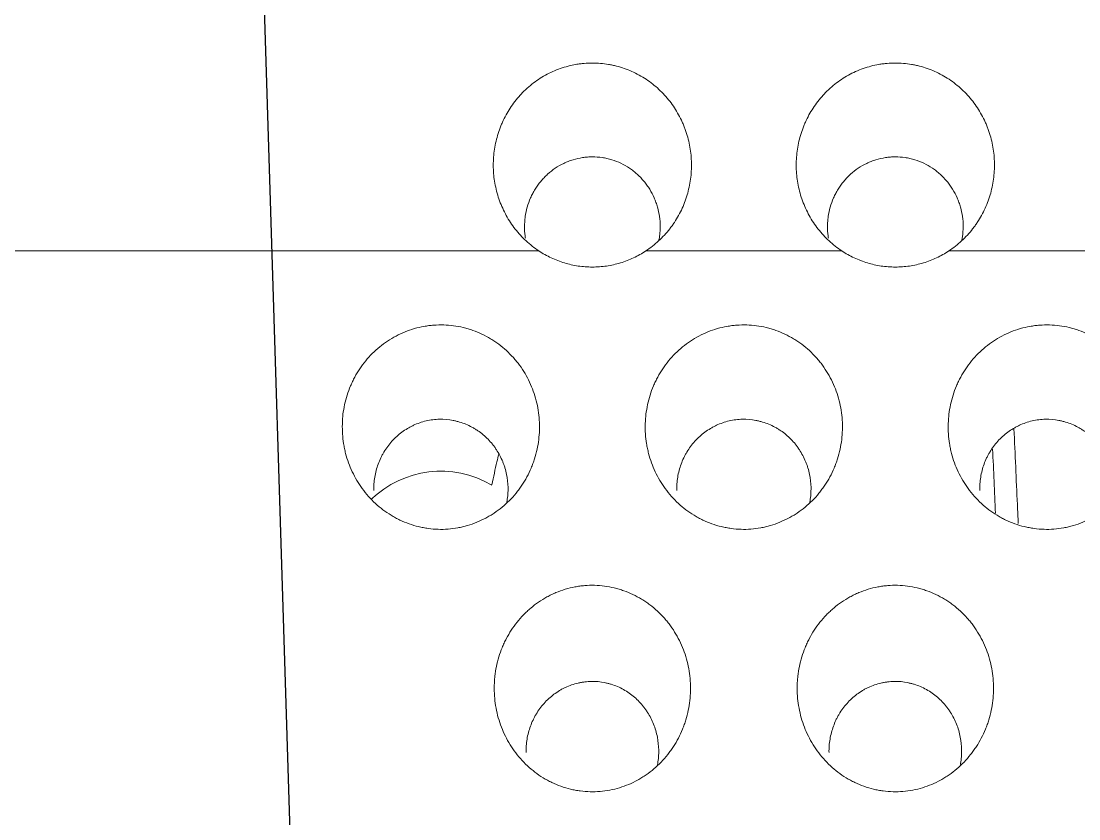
# Model space of a CAD drawing. Header units: inches. Extents: x 3778 to 56227, y -16914 to 35091.
# Drawn here: x 43029.44 to 43039.87, y -12666.7 to -12658.83 of the extents above; entities that cross this region are included whole.
import ezdxf

# ---------------------------------------------------------------- set-up
doc = ezdxf.new("R2010")
doc.units = ezdxf.units.IN
doc.header["$LTSCALE"] = 100
doc.header["$MEASUREMENT"] = 0
doc.linetypes.add('DH-HID2', pattern=[1.2, 0.8, -0.4])
doc.layers.add('2-con', color=2, linetype='Continuous')
doc.layers.add('FU-FURM', color=251, linetype='DH-HID2')
doc.layers.add('mark-B', color=2, linetype='Continuous', lineweight=20)

# ---------------------------------------------------------------- blocks, each defined once
blk = doc.blocks.new('cjscjdeh')
at = {"layer": 'FU-FURM', "color": 8}
for p, q in [((150872.728, 68252.092), (150882.67, 67931.539)), ((149349.517, 68184.885), (151549.517, 68184.885))]:
    blk.add_line(p, q, dxfattribs=at)
blk = doc.blocks.new('무풍1WAY 대형')
at = {"layer": 'mark-B'}
blk.add_ellipse((-349.531, -414.633), major_axis=(0, -1.045), ratio=0.971746, start_param=5.766922, end_param=7.033761, dxfattribs=at)
for points, knots in [([(-353.241, -412.919), (-353.203, -412.972), (-353.171, -413.028), (-353.116, -413.145), (-353.094, -413.206), (-353.07, -413.301), (-353.063, -413.333), (-353.053, -413.397), (-353.045, -413.461), (-353.043, -413.526), (-353.044, -413.574), (-353.045, -413.591), (-353.047, -413.623), (-353.049, -413.639), (-353.058, -413.72), (-353.071, -413.784), (-353.099, -413.876), (-353.11, -413.907), (-353.128, -413.952), (-353.135, -413.967), (-353.148, -413.997), (-353.156, -414.011), (-353.193, -414.083), (-353.228, -414.137), (-353.289, -414.213), (-353.31, -414.238), (-353.344, -414.273), (-353.356, -414.284), (-353.38, -414.307), (-353.392, -414.317), (-353.454, -414.37), (-353.507, -414.406), (-353.579, -414.445), (-353.593, -414.453), (-353.623, -414.467), (-353.638, -414.474), (-353.683, -414.493), (-353.744, -414.515), (-353.807, -414.53), (-353.855, -414.539), (-353.871, -414.542), (-353.904, -414.546), (-353.92, -414.548), (-354.002, -414.555), (-354.067, -414.553), (-354.164, -414.54), (-354.196, -414.534), (-354.244, -414.523), (-354.259, -414.519), (-354.291, -414.509), (-354.306, -414.504), (-354.383, -414.477), (-354.442, -414.45), (-354.512, -414.407), (-354.525, -414.398), (-354.552, -414.38), (-354.592, -414.351), (-354.654, -414.299), (-354.7, -414.253), (-354.732, -414.216), (-354.743, -414.204), (-354.763, -414.178), (-354.773, -414.165), (-354.821, -414.099), (-354.854, -414.043), (-354.895, -413.955), (-354.907, -413.925), (-354.929, -413.864), (-354.939, -413.833), (-354.963, -413.738), (-354.973, -413.675), (-354.98, -413.577), (-354.981, -413.544), (-354.979, -413.479), (-354.977, -413.447), (-354.966, -413.351), (-354.953, -413.288), (-354.929, -413.209), (-354.924, -413.194), (-354.913, -413.163), (-354.895, -413.118), (-354.861, -413.044), (-354.829, -412.988), (-354.802, -412.948), (-354.793, -412.934), (-354.774, -412.908), (-354.764, -412.895), (-354.713, -412.83), (-354.668, -412.784), (-354.594, -412.721), (-354.569, -412.701), (-354.529, -412.673), (-354.515, -412.664), (-354.487, -412.647), (-354.473, -412.639), (-354.401, -412.599), (-354.342, -412.574), (-354.248, -412.546), (-354.217, -412.538), (-354.152, -412.526), (-354.12, -412.521), (-354.022, -412.513), (-353.957, -412.515), (-353.876, -412.526), (-353.86, -412.528), (-353.828, -412.534), (-353.78, -412.544), (-353.702, -412.568), (-353.642, -412.593), (-353.598, -412.614), (-353.583, -412.621), (-353.554, -412.637), (-353.54, -412.645), (-353.47, -412.688), (-353.419, -412.727), (-353.347, -412.794), (-353.324, -412.818), (-353.281, -412.867), (-353.261, -412.893), (-353.241, -412.919)], [0, 0, 0, 0, 0.03125, 0.03125, 0.0625, 0.0625, 0.078125, 0.078125, 0.09375, 0.109375, 0.109375, 0.117188, 0.117188, 0.125, 0.125, 0.15625, 0.15625, 0.171875, 0.171875, 0.179688, 0.179688, 0.1875, 0.1875, 0.21875, 0.21875, 0.234375, 0.234375, 0.242188, 0.242188, 0.25, 0.25, 0.28125, 0.28125, 0.289063, 0.289063, 0.296875, 0.296875, 0.3125, 0.328125, 0.328125, 0.335938, 0.335938, 0.34375, 0.34375, 0.375, 0.375, 0.390625, 0.390625, 0.398438, 0.398438, 0.40625, 0.40625, 0.4375, 0.4375, 0.445313, 0.445313, 0.453125, 0.46875, 0.484375, 0.484375, 0.492188, 0.492188, 0.5, 0.5, 0.53125, 0.53125, 0.546875, 0.546875, 0.5625, 0.5625, 0.59375, 0.59375, 0.609375, 0.609375, 0.625, 0.625, 0.65625, 0.65625, 0.664063, 0.664063, 0.671875, 0.6875, 0.703125, 0.703125, 0.710938, 0.710938, 0.71875, 0.71875, 0.75, 0.75, 0.765625, 0.765625, 0.773438, 0.773438, 0.78125, 0.78125, 0.8125, 0.8125, 0.828125, 0.828125, 0.84375, 0.84375, 0.875, 0.875, 0.882813, 0.882813, 0.890625, 0.90625, 0.921875, 0.921875, 0.929688, 0.929688, 0.9375, 0.9375, 0.96875, 0.96875, 0.984375, 0.984375, 1, 1, 1, 1]), ([(-350.254, -412.919), (-350.216, -412.972), (-350.183, -413.028), (-350.129, -413.145), (-350.107, -413.206), (-350.082, -413.301), (-350.075, -413.333), (-350.065, -413.397), (-350.058, -413.461), (-350.056, -413.526), (-350.057, -413.574), (-350.058, -413.591), (-350.06, -413.623), (-350.061, -413.639), (-350.07, -413.72), (-350.083, -413.784), (-350.111, -413.876), (-350.122, -413.907), (-350.14, -413.952), (-350.147, -413.967), (-350.161, -413.997), (-350.168, -414.011), (-350.206, -414.083), (-350.241, -414.137), (-350.301, -414.213), (-350.323, -414.238), (-350.357, -414.273), (-350.369, -414.284), (-350.392, -414.307), (-350.405, -414.317), (-350.466, -414.37), (-350.52, -414.406), (-350.591, -414.445), (-350.606, -414.453), (-350.635, -414.467), (-350.65, -414.474), (-350.696, -414.493), (-350.757, -414.515), (-350.82, -414.53), (-350.868, -414.539), (-350.884, -414.542), (-350.916, -414.546), (-350.932, -414.548), (-351.014, -414.555), (-351.079, -414.553), (-351.176, -414.54), (-351.208, -414.534), (-351.256, -414.523), (-351.272, -414.519), (-351.303, -414.509), (-351.319, -414.504), (-351.395, -414.477), (-351.454, -414.45), (-351.524, -414.407), (-351.538, -414.398), (-351.565, -414.38), (-351.605, -414.351), (-351.667, -414.299), (-351.712, -414.253), (-351.745, -414.216), (-351.755, -414.204), (-351.776, -414.178), (-351.786, -414.165), (-351.833, -414.099), (-351.866, -414.043), (-351.907, -413.955), (-351.92, -413.925), (-351.942, -413.864), (-351.951, -413.833), (-351.975, -413.738), (-351.986, -413.675), (-351.992, -413.577), (-351.993, -413.544), (-351.991, -413.479), (-351.989, -413.447), (-351.978, -413.351), (-351.965, -413.288), (-351.941, -413.209), (-351.936, -413.194), (-351.925, -413.163), (-351.908, -413.118), (-351.874, -413.044), (-351.841, -412.988), (-351.815, -412.948), (-351.806, -412.934), (-351.787, -412.908), (-351.777, -412.895), (-351.726, -412.83), (-351.681, -412.784), (-351.607, -412.721), (-351.581, -412.701), (-351.541, -412.673), (-351.527, -412.664), (-351.499, -412.647), (-351.485, -412.639), (-351.414, -412.599), (-351.354, -412.574), (-351.261, -412.546), (-351.229, -412.538), (-351.164, -412.526), (-351.132, -412.521), (-351.035, -412.513), (-350.97, -412.515), (-350.889, -412.526), (-350.872, -412.528), (-350.84, -412.534), (-350.792, -412.544), (-350.714, -412.568), (-350.654, -412.593), (-350.61, -412.614), (-350.595, -412.621), (-350.566, -412.637), (-350.552, -412.645), (-350.483, -412.688), (-350.431, -412.727), (-350.36, -412.794), (-350.337, -412.818), (-350.293, -412.867), (-350.273, -412.893), (-350.254, -412.919)], [0, 0, 0, 0, 0.03125, 0.03125, 0.0625, 0.0625, 0.078125, 0.078125, 0.09375, 0.109375, 0.109375, 0.117188, 0.117188, 0.125, 0.125, 0.15625, 0.15625, 0.171875, 0.171875, 0.179688, 0.179688, 0.1875, 0.1875, 0.21875, 0.21875, 0.234375, 0.234375, 0.242188, 0.242188, 0.25, 0.25, 0.28125, 0.28125, 0.289063, 0.289063, 0.296875, 0.296875, 0.3125, 0.328125, 0.328125, 0.335938, 0.335938, 0.34375, 0.34375, 0.375, 0.375, 0.390625, 0.390625, 0.398438, 0.398438, 0.40625, 0.40625, 0.4375, 0.4375, 0.445313, 0.445313, 0.453125, 0.46875, 0.484375, 0.484375, 0.492188, 0.492188, 0.5, 0.5, 0.53125, 0.53125, 0.546875, 0.546875, 0.5625, 0.5625, 0.59375, 0.59375, 0.609375, 0.609375, 0.625, 0.625, 0.65625, 0.65625, 0.664063, 0.664063, 0.671875, 0.6875, 0.703125, 0.703125, 0.710938, 0.710938, 0.71875, 0.71875, 0.75, 0.75, 0.765625, 0.765625, 0.773438, 0.773438, 0.78125, 0.78125, 0.8125, 0.8125, 0.828125, 0.828125, 0.84375, 0.84375, 0.875, 0.875, 0.882813, 0.882813, 0.890625, 0.90625, 0.921875, 0.921875, 0.929688, 0.929688, 0.9375, 0.9375, 0.96875, 0.96875, 0.984375, 0.984375, 1, 1, 1, 1]), ([(-353.358, -412.903), (-353.357, -412.925), (-353.358, -412.947), (-353.361, -412.991), (-353.364, -413.013), (-353.375, -413.078), (-353.386, -413.121), (-353.409, -413.182), (-353.417, -413.203), (-353.431, -413.233), (-353.436, -413.243), (-353.447, -413.262), (-353.452, -413.272), (-353.48, -413.319), (-353.506, -413.354), (-353.55, -413.404), (-353.566, -413.42), (-353.598, -413.449), (-353.632, -413.478), (-353.678, -413.508), (-353.706, -413.525), (-353.726, -413.535), (-353.736, -413.54), (-353.786, -413.563), (-353.828, -413.578), (-353.881, -413.59), (-353.892, -413.592), (-353.914, -413.596), (-353.925, -413.598), (-353.958, -413.602), (-353.98, -413.604), (-354.046, -413.605), (-354.09, -413.601), (-354.144, -413.59), (-354.155, -413.587), (-354.177, -413.582), (-354.187, -413.579), (-354.219, -413.569), (-354.26, -413.554), (-354.299, -413.535), (-354.338, -413.513), (-354.357, -413.501), (-354.411, -413.463), (-354.444, -413.435), (-354.489, -413.387), (-354.504, -413.37), (-354.524, -413.344), (-354.531, -413.335), (-354.544, -413.317), (-354.55, -413.308), (-354.579, -413.262), (-354.599, -413.223), (-354.623, -413.162), (-354.631, -413.141), (-354.643, -413.098), (-354.648, -413.077), (-354.661, -413.012), (-354.665, -412.969), (-354.666, -412.903), (-354.666, -412.881), (-354.662, -412.837), (-354.66, -412.815), (-354.655, -412.79), (-354.655, -412.787), (-354.654, -412.784)], [0, 0, 0, 0, 0.029285, 0.029285, 0.05857, 0.05857, 0.117141, 0.117141, 0.146426, 0.146426, 0.161068, 0.161068, 0.175711, 0.175711, 0.234281, 0.234281, 0.263566, 0.263566, 0.292852, 0.322137, 0.336779, 0.336779, 0.351422, 0.351422, 0.409992, 0.409992, 0.424635, 0.424635, 0.439277, 0.439277, 0.468562, 0.468562, 0.527133, 0.527133, 0.541775, 0.541775, 0.556418, 0.556418, 0.585703, 0.614988, 0.614988, 0.644273, 0.644273, 0.702844, 0.702844, 0.732129, 0.732129, 0.746771, 0.746771, 0.761414, 0.761414, 0.819984, 0.819984, 0.84927, 0.84927, 0.878555, 0.878555, 0.937125, 0.937125, 0.96641, 0.96641, 0.995695, 0.995695, 1, 1, 1, 1]), ([(-350.37, -412.903), (-350.37, -412.925), (-350.371, -412.947), (-350.374, -412.991), (-350.376, -413.013), (-350.387, -413.078), (-350.399, -413.121), (-350.421, -413.182), (-350.429, -413.203), (-350.444, -413.233), (-350.449, -413.243), (-350.459, -413.262), (-350.464, -413.272), (-350.493, -413.319), (-350.518, -413.354), (-350.562, -413.404), (-350.578, -413.42), (-350.611, -413.449), (-350.645, -413.478), (-350.69, -413.508), (-350.719, -413.525), (-350.738, -413.535), (-350.748, -413.54), (-350.799, -413.563), (-350.84, -413.578), (-350.894, -413.59), (-350.905, -413.592), (-350.926, -413.596), (-350.937, -413.598), (-350.971, -413.602), (-350.993, -413.604), (-351.059, -413.605), (-351.102, -413.601), (-351.157, -413.59), (-351.168, -413.587), (-351.189, -413.582), (-351.2, -413.579), (-351.231, -413.569), (-351.272, -413.554), (-351.312, -413.535), (-351.35, -413.513), (-351.369, -413.501), (-351.423, -413.463), (-351.457, -413.435), (-351.502, -413.387), (-351.516, -413.37), (-351.537, -413.344), (-351.543, -413.335), (-351.556, -413.317), (-351.562, -413.308), (-351.592, -413.262), (-351.611, -413.223), (-351.636, -413.162), (-351.643, -413.141), (-351.655, -413.098), (-351.661, -413.077), (-351.673, -413.012), (-351.678, -412.969), (-351.679, -412.903), (-351.678, -412.881), (-351.675, -412.837), (-351.672, -412.815), (-351.668, -412.79), (-351.667, -412.787), (-351.667, -412.784)], [0, 0, 0, 0, 0.029285, 0.029285, 0.05857, 0.05857, 0.117141, 0.117141, 0.146426, 0.146426, 0.161068, 0.161068, 0.175711, 0.175711, 0.234281, 0.234281, 0.263566, 0.263566, 0.292852, 0.322137, 0.336779, 0.336779, 0.351422, 0.351422, 0.409992, 0.409992, 0.424635, 0.424635, 0.439277, 0.439277, 0.468563, 0.468563, 0.527133, 0.527133, 0.541775, 0.541775, 0.556418, 0.556418, 0.585703, 0.614988, 0.614988, 0.644273, 0.644273, 0.702844, 0.702844, 0.732129, 0.732129, 0.746771, 0.746771, 0.761414, 0.761414, 0.819984, 0.819984, 0.84927, 0.84927, 0.878555, 0.878555, 0.937125, 0.937125, 0.96641, 0.96641, 0.995695, 0.995695, 1, 1, 1, 1]), ([(-354.73, -415.506), (-354.692, -415.559), (-354.659, -415.615), (-354.604, -415.731), (-354.583, -415.791), (-354.562, -415.87), (-354.558, -415.886), (-354.552, -415.918), (-354.543, -415.966), (-354.534, -416.045), (-354.533, -416.11), (-354.534, -416.158), (-354.535, -416.174), (-354.537, -416.207), (-354.539, -416.223), (-354.548, -416.304), (-354.562, -416.366), (-354.591, -416.458), (-354.602, -416.489), (-354.621, -416.534), (-354.627, -416.548), (-354.641, -416.578), (-354.649, -416.592), (-354.687, -416.663), (-354.723, -416.717), (-354.784, -416.792), (-354.806, -416.816), (-354.853, -416.862), (-354.877, -416.884), (-354.952, -416.945), (-355.005, -416.981), (-355.092, -417.026), (-355.122, -417.04), (-355.182, -417.065), (-355.244, -417.086), (-355.307, -417.101), (-355.355, -417.109), (-355.371, -417.112), (-355.403, -417.116), (-355.419, -417.117), (-355.501, -417.123), (-355.566, -417.122), (-355.663, -417.109), (-355.695, -417.103), (-355.742, -417.091), (-355.758, -417.087), (-355.79, -417.078), (-355.805, -417.073), (-355.882, -417.046), (-355.94, -417.018), (-356.01, -416.976), (-356.024, -416.967), (-356.051, -416.949), (-356.091, -416.921), (-356.153, -416.869), (-356.199, -416.823), (-356.231, -416.787), (-356.241, -416.774), (-356.262, -416.749), (-356.272, -416.736), (-356.32, -416.67), (-356.353, -416.615), (-356.394, -416.527), (-356.406, -416.497), (-356.428, -416.436), (-356.438, -416.405), (-356.462, -416.311), (-356.472, -416.248), (-356.478, -416.151), (-356.479, -416.118), (-356.477, -416.053), (-356.475, -416.021), (-356.463, -415.926), (-356.449, -415.863), (-356.425, -415.785), (-356.42, -415.77), (-356.408, -415.739), (-356.39, -415.694), (-356.356, -415.621), (-356.322, -415.566), (-356.295, -415.526), (-356.286, -415.513), (-356.267, -415.486), (-356.257, -415.473), (-356.205, -415.41), (-356.159, -415.364), (-356.085, -415.303), (-356.059, -415.284), (-356.018, -415.256), (-356.004, -415.248), (-355.976, -415.231), (-355.962, -415.223), (-355.89, -415.185), (-355.83, -415.16), (-355.752, -415.137), (-355.736, -415.133), (-355.705, -415.126), (-355.688, -415.122), (-355.64, -415.114), (-355.608, -415.109), (-355.511, -415.102), (-355.446, -415.104), (-355.364, -415.115), (-355.348, -415.118), (-355.316, -415.124), (-355.268, -415.134), (-355.191, -415.157), (-355.131, -415.182), (-355.086, -415.203), (-355.072, -415.211), (-355.043, -415.226), (-355.029, -415.235), (-354.959, -415.277), (-354.908, -415.316), (-354.836, -415.382), (-354.813, -415.406), (-354.77, -415.454), (-354.749, -415.48), (-354.73, -415.506)], [0, 0, 0, 0, 0.03125, 0.03125, 0.0625, 0.0625, 0.070312, 0.070312, 0.078125, 0.09375, 0.109375, 0.109375, 0.117187, 0.117187, 0.125, 0.125, 0.15625, 0.15625, 0.171875, 0.171875, 0.179687, 0.179687, 0.1875, 0.1875, 0.21875, 0.21875, 0.234375, 0.234375, 0.25, 0.25, 0.28125, 0.28125, 0.296875, 0.296875, 0.3125, 0.328125, 0.328125, 0.335938, 0.335938, 0.34375, 0.34375, 0.375, 0.375, 0.390625, 0.390625, 0.398438, 0.398438, 0.40625, 0.40625, 0.4375, 0.4375, 0.445313, 0.445313, 0.453125, 0.46875, 0.484375, 0.484375, 0.492188, 0.492188, 0.5, 0.5, 0.53125, 0.53125, 0.546875, 0.546875, 0.5625, 0.5625, 0.59375, 0.59375, 0.609375, 0.609375, 0.625, 0.625, 0.65625, 0.65625, 0.664063, 0.664063, 0.671875, 0.6875, 0.703125, 0.703125, 0.710938, 0.710938, 0.71875, 0.71875, 0.75, 0.75, 0.765625, 0.765625, 0.773438, 0.773438, 0.78125, 0.78125, 0.8125, 0.8125, 0.820313, 0.820313, 0.828125, 0.828125, 0.84375, 0.84375, 0.875, 0.875, 0.882813, 0.882813, 0.890625, 0.90625, 0.921875, 0.921875, 0.929688, 0.929688, 0.9375, 0.9375, 0.96875, 0.96875, 0.984375, 0.984375, 1, 1, 1, 1]), ([(-351.742, -415.506), (-351.704, -415.559), (-351.671, -415.615), (-351.617, -415.731), (-351.595, -415.791), (-351.575, -415.87), (-351.571, -415.886), (-351.564, -415.918), (-351.556, -415.966), (-351.546, -416.045), (-351.545, -416.11), (-351.546, -416.158), (-351.547, -416.174), (-351.549, -416.207), (-351.551, -416.223), (-351.561, -416.304), (-351.574, -416.366), (-351.603, -416.458), (-351.614, -416.489), (-351.633, -416.534), (-351.64, -416.548), (-351.654, -416.578), (-351.661, -416.592), (-351.7, -416.663), (-351.735, -416.717), (-351.797, -416.792), (-351.819, -416.816), (-351.865, -416.862), (-351.889, -416.884), (-351.964, -416.945), (-352.018, -416.981), (-352.104, -417.026), (-352.134, -417.04), (-352.195, -417.065), (-352.256, -417.086), (-352.319, -417.101), (-352.367, -417.109), (-352.383, -417.112), (-352.416, -417.116), (-352.432, -417.117), (-352.514, -417.123), (-352.579, -417.122), (-352.675, -417.109), (-352.707, -417.103), (-352.755, -417.091), (-352.771, -417.087), (-352.802, -417.078), (-352.818, -417.073), (-352.894, -417.046), (-352.953, -417.018), (-353.023, -416.976), (-353.036, -416.967), (-353.064, -416.949), (-353.103, -416.921), (-353.166, -416.869), (-353.211, -416.823), (-353.243, -416.787), (-353.254, -416.774), (-353.274, -416.749), (-353.284, -416.736), (-353.332, -416.67), (-353.365, -416.615), (-353.406, -416.527), (-353.419, -416.497), (-353.441, -416.436), (-353.45, -416.405), (-353.474, -416.311), (-353.484, -416.248), (-353.491, -416.151), (-353.491, -416.118), (-353.489, -416.053), (-353.487, -416.021), (-353.475, -415.926), (-353.462, -415.863), (-353.437, -415.785), (-353.432, -415.77), (-353.421, -415.739), (-353.403, -415.694), (-353.368, -415.621), (-353.335, -415.566), (-353.308, -415.526), (-353.298, -415.513), (-353.279, -415.486), (-353.269, -415.473), (-353.217, -415.41), (-353.172, -415.364), (-353.097, -415.303), (-353.071, -415.284), (-353.03, -415.256), (-353.017, -415.248), (-352.989, -415.231), (-352.974, -415.223), (-352.902, -415.185), (-352.843, -415.16), (-352.765, -415.137), (-352.749, -415.133), (-352.717, -415.126), (-352.701, -415.122), (-352.652, -415.114), (-352.62, -415.109), (-352.523, -415.102), (-352.458, -415.104), (-352.377, -415.115), (-352.361, -415.118), (-352.329, -415.124), (-352.281, -415.134), (-352.203, -415.157), (-352.143, -415.182), (-352.099, -415.203), (-352.084, -415.211), (-352.055, -415.226), (-352.041, -415.235), (-351.972, -415.277), (-351.92, -415.316), (-351.849, -415.382), (-351.826, -415.406), (-351.782, -415.454), (-351.762, -415.48), (-351.742, -415.506)], [0, 0, 0, 0, 0.03125, 0.03125, 0.0625, 0.0625, 0.070312, 0.070312, 0.078125, 0.09375, 0.109375, 0.109375, 0.117187, 0.117187, 0.125, 0.125, 0.15625, 0.15625, 0.171875, 0.171875, 0.179687, 0.179687, 0.1875, 0.1875, 0.21875, 0.21875, 0.234375, 0.234375, 0.25, 0.25, 0.28125, 0.28125, 0.296875, 0.296875, 0.3125, 0.328125, 0.328125, 0.335937, 0.335937, 0.34375, 0.34375, 0.375, 0.375, 0.390625, 0.390625, 0.398437, 0.398437, 0.40625, 0.40625, 0.4375, 0.4375, 0.445312, 0.445312, 0.453125, 0.46875, 0.484375, 0.484375, 0.492187, 0.492187, 0.5, 0.5, 0.53125, 0.53125, 0.546875, 0.546875, 0.5625, 0.5625, 0.59375, 0.59375, 0.609375, 0.609375, 0.625, 0.625, 0.65625, 0.65625, 0.664062, 0.664062, 0.671875, 0.6875, 0.703125, 0.703125, 0.710937, 0.710937, 0.71875, 0.71875, 0.75, 0.75, 0.765625, 0.765625, 0.773437, 0.773437, 0.78125, 0.78125, 0.8125, 0.8125, 0.820312, 0.820312, 0.828125, 0.828125, 0.84375, 0.84375, 0.875, 0.875, 0.882812, 0.882812, 0.890625, 0.90625, 0.921875, 0.921875, 0.929687, 0.929687, 0.9375, 0.9375, 0.96875, 0.96875, 0.984375, 0.984375, 1, 1, 1, 1]), ([(-348.755, -415.506), (-348.716, -415.559), (-348.684, -415.615), (-348.629, -415.731), (-348.607, -415.791), (-348.587, -415.87), (-348.583, -415.886), (-348.577, -415.918), (-348.568, -415.966), (-348.559, -416.045), (-348.558, -416.11), (-348.559, -416.158), (-348.56, -416.174), (-348.562, -416.207), (-348.563, -416.223), (-348.573, -416.304), (-348.587, -416.366), (-348.616, -416.458), (-348.627, -416.489), (-348.646, -416.534), (-348.652, -416.548), (-348.666, -416.578), (-348.674, -416.592), (-348.712, -416.663), (-348.748, -416.717), (-348.809, -416.792), (-348.831, -416.816), (-348.877, -416.862), (-348.902, -416.884), (-348.977, -416.945), (-349.03, -416.981), (-349.117, -417.026), (-349.147, -417.04), (-349.207, -417.065), (-349.268, -417.086), (-349.331, -417.101), (-349.379, -417.109), (-349.396, -417.112), (-349.428, -417.116), (-349.444, -417.117), (-349.526, -417.123), (-349.591, -417.122), (-349.687, -417.109), (-349.72, -417.103), (-349.767, -417.091), (-349.783, -417.087), (-349.815, -417.078), (-349.83, -417.073), (-349.907, -417.046), (-349.965, -417.018), (-350.035, -416.976), (-350.049, -416.967), (-350.076, -416.949), (-350.116, -416.921), (-350.178, -416.869), (-350.223, -416.823), (-350.256, -416.787), (-350.266, -416.774), (-350.287, -416.749), (-350.297, -416.736), (-350.345, -416.67), (-350.378, -416.615), (-350.419, -416.527), (-350.431, -416.497), (-350.453, -416.436), (-350.463, -416.405), (-350.487, -416.311), (-350.497, -416.248), (-350.503, -416.151), (-350.504, -416.118), (-350.502, -416.053), (-350.499, -416.021), (-350.488, -415.926), (-350.474, -415.863), (-350.45, -415.785), (-350.444, -415.77), (-350.433, -415.739), (-350.415, -415.694), (-350.38, -415.621), (-350.347, -415.566), (-350.32, -415.526), (-350.311, -415.513), (-350.292, -415.486), (-350.282, -415.473), (-350.23, -415.41), (-350.184, -415.364), (-350.11, -415.303), (-350.084, -415.284), (-350.043, -415.256), (-350.029, -415.248), (-350.001, -415.231), (-349.987, -415.223), (-349.915, -415.185), (-349.855, -415.16), (-349.777, -415.137), (-349.761, -415.133), (-349.729, -415.126), (-349.713, -415.122), (-349.665, -415.114), (-349.633, -415.109), (-349.536, -415.102), (-349.471, -415.104), (-349.389, -415.115), (-349.373, -415.118), (-349.341, -415.124), (-349.293, -415.134), (-349.216, -415.157), (-349.156, -415.182), (-349.111, -415.203), (-349.097, -415.211), (-349.068, -415.226), (-349.054, -415.235), (-348.984, -415.277), (-348.933, -415.316), (-348.861, -415.382), (-348.838, -415.406), (-348.795, -415.454), (-348.774, -415.48), (-348.755, -415.506)], [0, 0, 0, 0, 0.03125, 0.03125, 0.0625, 0.0625, 0.070313, 0.070313, 0.078125, 0.09375, 0.109375, 0.109375, 0.117188, 0.117188, 0.125, 0.125, 0.15625, 0.15625, 0.171875, 0.171875, 0.179688, 0.179688, 0.1875, 0.1875, 0.21875, 0.21875, 0.234375, 0.234375, 0.25, 0.25, 0.28125, 0.28125, 0.296875, 0.296875, 0.3125, 0.328125, 0.328125, 0.335938, 0.335938, 0.34375, 0.34375, 0.375, 0.375, 0.390625, 0.390625, 0.398438, 0.398438, 0.40625, 0.40625, 0.4375, 0.4375, 0.445313, 0.445313, 0.453125, 0.46875, 0.484375, 0.484375, 0.492188, 0.492188, 0.5, 0.5, 0.53125, 0.53125, 0.546875, 0.546875, 0.5625, 0.5625, 0.59375, 0.59375, 0.609375, 0.609375, 0.625, 0.625, 0.65625, 0.65625, 0.664063, 0.664063, 0.671875, 0.6875, 0.703125, 0.703125, 0.710938, 0.710938, 0.71875, 0.71875, 0.75, 0.75, 0.765625, 0.765625, 0.773438, 0.773438, 0.78125, 0.78125, 0.8125, 0.8125, 0.820313, 0.820313, 0.828125, 0.828125, 0.84375, 0.84375, 0.875, 0.875, 0.882813, 0.882813, 0.890625, 0.90625, 0.921875, 0.921875, 0.929688, 0.929688, 0.9375, 0.9375, 0.96875, 0.96875, 0.984375, 0.984375, 1, 1, 1, 1]), ([(-355.182, -416.096), (-355.193, -415.847), (-355.204, -415.597), (-355.218, -415.286), (-355.221, -415.224), (-355.224, -415.162)], [0, 0, 0, 0, 0.800791, 0.800791, 1, 1, 1, 1]), ([(-354.844, -415.488), (-354.843, -415.51), (-354.844, -415.532), (-354.847, -415.576), (-354.85, -415.599), (-354.861, -415.664), (-354.872, -415.707), (-354.894, -415.768), (-354.903, -415.789), (-354.917, -415.819), (-354.922, -415.829), (-354.933, -415.848), (-354.938, -415.858), (-354.967, -415.905), (-354.993, -415.941), (-355.037, -415.99), (-355.053, -416.006), (-355.086, -416.035), (-355.12, -416.063), (-355.166, -416.094), (-355.195, -416.11), (-355.215, -416.121), (-355.225, -416.126), (-355.276, -416.149), (-355.317, -416.164), (-355.382, -416.179), (-355.404, -416.183), (-355.448, -416.188), (-355.471, -416.19), (-355.537, -416.191), (-355.581, -416.187), (-355.636, -416.177), (-355.647, -416.175), (-355.669, -416.169), (-355.679, -416.166), (-355.711, -416.157), (-355.753, -416.142), (-355.802, -416.118), (-355.831, -416.102), (-355.85, -416.09), (-355.86, -416.084), (-355.906, -416.053), (-355.939, -416.025), (-355.986, -415.977), (-356, -415.961), (-356.021, -415.935), (-356.028, -415.926), (-356.041, -415.908), (-356.047, -415.899), (-356.077, -415.853), (-356.098, -415.814), (-356.119, -415.763), (-356.123, -415.753), (-356.13, -415.732), (-356.134, -415.722), (-356.143, -415.69), (-356.149, -415.668), (-356.162, -415.604), (-356.167, -415.56), (-356.168, -415.494), (-356.168, -415.472), (-356.164, -415.428), (-356.162, -415.406), (-356.157, -415.381), (-356.157, -415.378), (-356.156, -415.374)], [0, 0, 0, 0, 0.029281, 0.029281, 0.058562, 0.058562, 0.117123, 0.117123, 0.146404, 0.146404, 0.161045, 0.161045, 0.175685, 0.175685, 0.234247, 0.234247, 0.263528, 0.263528, 0.292809, 0.322089, 0.33673, 0.33673, 0.35137, 0.35137, 0.409932, 0.409932, 0.439213, 0.439213, 0.468494, 0.468494, 0.527055, 0.527055, 0.541696, 0.541696, 0.556336, 0.556336, 0.585617, 0.614898, 0.629538, 0.629538, 0.644179, 0.644179, 0.702741, 0.702741, 0.732021, 0.732021, 0.746662, 0.746662, 0.761302, 0.761302, 0.819864, 0.819864, 0.834504, 0.834504, 0.849145, 0.849145, 0.878426, 0.878426, 0.936987, 0.936987, 0.966268, 0.966268, 0.995549, 0.995549, 1, 1, 1, 1]), ([(-351.856, -415.488), (-351.856, -415.51), (-351.856, -415.532), (-351.859, -415.576), (-351.862, -415.599), (-351.873, -415.664), (-351.884, -415.707), (-351.907, -415.768), (-351.915, -415.789), (-351.93, -415.819), (-351.935, -415.829), (-351.945, -415.848), (-351.951, -415.858), (-351.979, -415.905), (-352.005, -415.941), (-352.05, -415.99), (-352.066, -416.006), (-352.099, -416.035), (-352.133, -416.063), (-352.179, -416.094), (-352.208, -416.11), (-352.227, -416.121), (-352.237, -416.126), (-352.288, -416.149), (-352.33, -416.164), (-352.395, -416.179), (-352.416, -416.183), (-352.461, -416.188), (-352.483, -416.19), (-352.549, -416.191), (-352.594, -416.187), (-352.648, -416.177), (-352.659, -416.175), (-352.681, -416.169), (-352.692, -416.166), (-352.724, -416.157), (-352.765, -416.142), (-352.815, -416.118), (-352.844, -416.102), (-352.863, -416.09), (-352.872, -416.084), (-352.918, -416.053), (-352.952, -416.025), (-352.998, -415.977), (-353.013, -415.961), (-353.034, -415.935), (-353.04, -415.926), (-353.053, -415.908), (-353.06, -415.899), (-353.09, -415.853), (-353.11, -415.814), (-353.131, -415.763), (-353.135, -415.753), (-353.143, -415.732), (-353.146, -415.722), (-353.156, -415.69), (-353.161, -415.668), (-353.175, -415.604), (-353.179, -415.56), (-353.181, -415.494), (-353.18, -415.472), (-353.177, -415.428), (-353.174, -415.406), (-353.17, -415.381), (-353.169, -415.378), (-353.169, -415.374)], [0, 0, 0, 0, 0.029281, 0.029281, 0.058562, 0.058562, 0.117123, 0.117123, 0.146404, 0.146404, 0.161045, 0.161045, 0.175685, 0.175685, 0.234247, 0.234247, 0.263528, 0.263528, 0.292809, 0.322089, 0.33673, 0.33673, 0.35137, 0.35137, 0.409932, 0.409932, 0.439213, 0.439213, 0.468494, 0.468494, 0.527055, 0.527055, 0.541696, 0.541696, 0.556336, 0.556336, 0.585617, 0.614898, 0.629538, 0.629538, 0.644179, 0.644179, 0.702741, 0.702741, 0.732021, 0.732021, 0.746662, 0.746662, 0.761302, 0.761302, 0.819864, 0.819864, 0.834504, 0.834504, 0.849145, 0.849145, 0.878426, 0.878426, 0.936987, 0.936987, 0.966268, 0.966268, 0.995549, 0.995549, 1, 1, 1, 1]), ([(-348.869, -415.488), (-348.868, -415.51), (-348.869, -415.532), (-348.872, -415.576), (-348.875, -415.599), (-348.885, -415.664), (-348.897, -415.707), (-348.919, -415.768), (-348.928, -415.789), (-348.942, -415.819), (-348.947, -415.829), (-348.958, -415.848), (-348.963, -415.858), (-348.992, -415.905), (-349.018, -415.941), (-349.062, -415.99), (-349.078, -416.006), (-349.111, -416.035), (-349.145, -416.063), (-349.191, -416.094), (-349.22, -416.11), (-349.24, -416.121), (-349.25, -416.126), (-349.3, -416.149), (-349.342, -416.164), (-349.407, -416.179), (-349.429, -416.183), (-349.473, -416.188), (-349.496, -416.19), (-349.562, -416.191), (-349.606, -416.187), (-349.661, -416.177), (-349.672, -416.175), (-349.693, -416.169), (-349.704, -416.166), (-349.736, -416.157), (-349.778, -416.142), (-349.827, -416.118), (-349.856, -416.102), (-349.875, -416.09), (-349.885, -416.084), (-349.931, -416.053), (-349.964, -416.025), (-350.011, -415.977), (-350.025, -415.961), (-350.046, -415.935), (-350.053, -415.926), (-350.066, -415.908), (-350.072, -415.899), (-350.102, -415.853), (-350.123, -415.814), (-350.144, -415.763), (-350.148, -415.753), (-350.155, -415.732), (-350.159, -415.722), (-350.168, -415.69), (-350.174, -415.668), (-350.187, -415.604), (-350.192, -415.56), (-350.193, -415.494), (-350.192, -415.472), (-350.189, -415.428), (-350.187, -415.406), (-350.182, -415.381), (-350.182, -415.378), (-350.181, -415.374)], [0, 0, 0, 0, 0.029281, 0.029281, 0.058562, 0.058562, 0.117123, 0.117123, 0.146404, 0.146404, 0.161045, 0.161045, 0.175685, 0.175685, 0.234247, 0.234247, 0.263528, 0.263528, 0.292809, 0.32209, 0.33673, 0.33673, 0.35137, 0.35137, 0.409932, 0.409932, 0.439213, 0.439213, 0.468494, 0.468494, 0.527056, 0.527056, 0.541696, 0.541696, 0.556336, 0.556336, 0.585617, 0.614898, 0.629539, 0.629539, 0.644179, 0.644179, 0.702741, 0.702741, 0.732022, 0.732022, 0.746662, 0.746662, 0.761302, 0.761302, 0.819864, 0.819864, 0.834505, 0.834505, 0.849145, 0.849145, 0.878426, 0.878426, 0.936988, 0.936988, 0.966269, 0.966269, 0.995549, 0.995549, 1, 1, 1, 1]), ([(-350.032, -415.542), (-350.04, -415.582), (-350.049, -415.621), (-350.066, -415.697), (-350.074, -415.735), (-350.089, -415.796), (-350.095, -415.821), (-350.101, -415.845)], [0, 0, 0, 0, 0.368579, 0.368579, 0.737158, 0.737158, 1, 1, 1, 1]), ([(-353.484, -417.851), (-353.523, -417.826), (-353.563, -417.803), (-353.627, -417.773), (-353.648, -417.764), (-353.692, -417.747), (-353.714, -417.74), (-353.781, -417.719), (-353.826, -417.709), (-353.895, -417.699), (-353.918, -417.696), (-353.965, -417.693), (-353.989, -417.692), (-354.059, -417.692), (-354.105, -417.695), (-354.174, -417.706), (-354.197, -417.71), (-354.243, -417.72), (-354.266, -417.726), (-354.333, -417.747), (-354.42, -417.78), (-354.501, -417.826), (-354.54, -417.851)], [0, 0, 0, 0, 0.125, 0.125, 0.1875, 0.1875, 0.25, 0.25, 0.375, 0.375, 0.4375, 0.4375, 0.5, 0.5, 0.625, 0.625, 0.6875, 0.6875, 0.75, 0.75, 0.875, 1, 1, 1, 1]), ([(-350.496, -417.851), (-350.535, -417.826), (-350.576, -417.803), (-350.639, -417.773), (-350.661, -417.764), (-350.704, -417.747), (-350.726, -417.74), (-350.793, -417.719), (-350.838, -417.709), (-350.908, -417.699), (-350.931, -417.696), (-350.978, -417.693), (-351.001, -417.692), (-351.071, -417.692), (-351.118, -417.695), (-351.187, -417.706), (-351.21, -417.71), (-351.255, -417.72), (-351.278, -417.726), (-351.345, -417.747), (-351.432, -417.78), (-351.513, -417.826), (-351.552, -417.851)], [0, 0, 0, 0, 0.125, 0.125, 0.1875, 0.1875, 0.25, 0.25, 0.375, 0.375, 0.4375, 0.4375, 0.5, 0.5, 0.625, 0.625, 0.6875, 0.6875, 0.75, 0.75, 0.875, 1, 1, 1, 1]), ([(-353.484, -417.851), (-353.439, -417.881), (-353.397, -417.914), (-353.32, -417.986), (-353.284, -418.025), (-353.235, -418.088), (-353.219, -418.109), (-353.189, -418.154), (-353.176, -418.177), (-353.137, -418.247), (-353.115, -418.295), (-353.088, -418.37), (-353.08, -418.395), (-353.065, -418.447), (-353.059, -418.473), (-353.044, -418.551), (-353.038, -418.603), (-353.034, -418.682), (-353.034, -418.709), (-353.036, -418.762), (-353.038, -418.789), (-353.047, -418.868), (-353.057, -418.92), (-353.078, -418.997), (-353.086, -419.022), (-353.1, -419.059), (-353.104, -419.072), (-353.114, -419.097), (-353.119, -419.109), (-353.147, -419.17), (-353.172, -419.217), (-353.23, -419.305), (-353.263, -419.347), (-353.308, -419.397), (-353.317, -419.407), (-353.336, -419.426), (-353.365, -419.454), (-353.395, -419.48), (-353.458, -419.529), (-353.502, -419.559), (-353.572, -419.598), (-353.596, -419.61), (-353.645, -419.632), (-353.67, -419.642), (-353.746, -419.668), (-353.797, -419.682), (-353.863, -419.693), (-353.877, -419.695), (-353.904, -419.699), (-353.917, -419.7), (-353.957, -419.704), (-353.984, -419.705), (-354.064, -419.705), (-354.118, -419.701), (-354.184, -419.689), (-354.197, -419.687), (-354.223, -419.681), (-354.237, -419.678), (-354.276, -419.668), (-354.301, -419.66), (-354.377, -419.634), (-354.426, -419.612), (-354.496, -419.573), (-354.519, -419.559), (-354.564, -419.529), (-354.586, -419.514), (-354.648, -419.464), (-354.687, -419.428), (-354.742, -419.369), (-354.759, -419.348), (-354.792, -419.306), (-354.807, -419.284), (-354.851, -419.218), (-354.876, -419.171), (-354.904, -419.111), (-354.909, -419.098), (-354.919, -419.073), (-354.924, -419.061), (-354.937, -419.023), (-354.945, -418.998), (-354.966, -418.921), (-354.977, -418.869), (-354.986, -418.79), (-354.988, -418.764), (-354.99, -418.71), (-354.99, -418.684), (-354.986, -418.604), (-354.98, -418.552), (-354.965, -418.474), (-354.959, -418.448), (-354.945, -418.397), (-354.936, -418.371), (-354.909, -418.296), (-354.887, -418.248), (-354.849, -418.178), (-354.835, -418.155), (-354.813, -418.122), (-354.806, -418.111), (-354.79, -418.089), (-354.782, -418.079), (-354.741, -418.026), (-354.705, -417.986), (-354.627, -417.914), (-354.585, -417.881), (-354.54, -417.851)], [0, 0, 0, 0, 0.03125, 0.03125, 0.0625, 0.0625, 0.078125, 0.078125, 0.09375, 0.09375, 0.125, 0.125, 0.140625, 0.140625, 0.15625, 0.15625, 0.1875, 0.1875, 0.203125, 0.203125, 0.21875, 0.21875, 0.25, 0.25, 0.265625, 0.265625, 0.273438, 0.273438, 0.28125, 0.28125, 0.3125, 0.3125, 0.34375, 0.34375, 0.351563, 0.351563, 0.359375, 0.375, 0.375, 0.40625, 0.40625, 0.421875, 0.421875, 0.4375, 0.4375, 0.46875, 0.46875, 0.476563, 0.476563, 0.484375, 0.484375, 0.5, 0.5, 0.53125, 0.53125, 0.539063, 0.539063, 0.546875, 0.546875, 0.5625, 0.5625, 0.59375, 0.59375, 0.609375, 0.609375, 0.625, 0.625, 0.65625, 0.65625, 0.671875, 0.671875, 0.6875, 0.6875, 0.71875, 0.71875, 0.726563, 0.726563, 0.734375, 0.734375, 0.75, 0.75, 0.78125, 0.78125, 0.796875, 0.796875, 0.8125, 0.8125, 0.84375, 0.84375, 0.859375, 0.859375, 0.875, 0.875, 0.90625, 0.90625, 0.921875, 0.921875, 0.929688, 0.929688, 0.9375, 0.9375, 0.96875, 0.96875, 1, 1, 1, 1]), ([(-350.496, -417.851), (-350.451, -417.881), (-350.41, -417.914), (-350.332, -417.986), (-350.296, -418.025), (-350.247, -418.088), (-350.232, -418.109), (-350.202, -418.154), (-350.188, -418.177), (-350.15, -418.247), (-350.128, -418.295), (-350.1, -418.37), (-350.092, -418.395), (-350.078, -418.447), (-350.072, -418.473), (-350.056, -418.551), (-350.05, -418.603), (-350.047, -418.682), (-350.047, -418.709), (-350.049, -418.762), (-350.051, -418.789), (-350.06, -418.868), (-350.07, -418.92), (-350.091, -418.997), (-350.099, -419.022), (-350.112, -419.059), (-350.117, -419.072), (-350.127, -419.097), (-350.132, -419.109), (-350.159, -419.17), (-350.185, -419.217), (-350.243, -419.305), (-350.275, -419.347), (-350.32, -419.397), (-350.33, -419.407), (-350.348, -419.426), (-350.377, -419.454), (-350.408, -419.48), (-350.47, -419.529), (-350.514, -419.559), (-350.585, -419.598), (-350.609, -419.61), (-350.658, -419.632), (-350.683, -419.642), (-350.758, -419.668), (-350.81, -419.682), (-350.876, -419.693), (-350.889, -419.695), (-350.916, -419.699), (-350.929, -419.7), (-350.97, -419.704), (-350.997, -419.705), (-351.077, -419.705), (-351.13, -419.701), (-351.196, -419.689), (-351.209, -419.687), (-351.236, -419.681), (-351.249, -419.678), (-351.288, -419.668), (-351.314, -419.66), (-351.389, -419.634), (-351.438, -419.612), (-351.509, -419.573), (-351.532, -419.559), (-351.577, -419.529), (-351.598, -419.514), (-351.661, -419.464), (-351.7, -419.428), (-351.754, -419.369), (-351.771, -419.348), (-351.804, -419.306), (-351.82, -419.284), (-351.863, -419.218), (-351.889, -419.171), (-351.916, -419.111), (-351.921, -419.098), (-351.932, -419.073), (-351.936, -419.061), (-351.95, -419.023), (-351.958, -418.998), (-351.979, -418.921), (-351.989, -418.869), (-351.998, -418.79), (-352, -418.764), (-352.002, -418.71), (-352.002, -418.684), (-351.999, -418.604), (-351.993, -418.552), (-351.977, -418.474), (-351.971, -418.448), (-351.957, -418.397), (-351.949, -418.371), (-351.922, -418.296), (-351.9, -418.248), (-351.861, -418.178), (-351.848, -418.155), (-351.826, -418.122), (-351.818, -418.111), (-351.803, -418.089), (-351.795, -418.079), (-351.753, -418.026), (-351.717, -417.986), (-351.639, -417.914), (-351.597, -417.881), (-351.552, -417.851)], [0, 0, 0, 0, 0.03125, 0.03125, 0.0625, 0.0625, 0.078125, 0.078125, 0.09375, 0.09375, 0.125, 0.125, 0.140625, 0.140625, 0.15625, 0.15625, 0.1875, 0.1875, 0.203125, 0.203125, 0.21875, 0.21875, 0.25, 0.25, 0.265625, 0.265625, 0.273437, 0.273437, 0.28125, 0.28125, 0.3125, 0.3125, 0.34375, 0.34375, 0.351562, 0.351562, 0.359375, 0.375, 0.375, 0.40625, 0.40625, 0.421875, 0.421875, 0.4375, 0.4375, 0.46875, 0.46875, 0.476562, 0.476562, 0.484375, 0.484375, 0.5, 0.5, 0.53125, 0.53125, 0.539062, 0.539062, 0.546875, 0.546875, 0.5625, 0.5625, 0.59375, 0.59375, 0.609375, 0.609375, 0.625, 0.625, 0.65625, 0.65625, 0.671875, 0.671875, 0.6875, 0.6875, 0.71875, 0.71875, 0.726562, 0.726562, 0.734375, 0.734375, 0.75, 0.75, 0.78125, 0.78125, 0.796875, 0.796875, 0.8125, 0.8125, 0.84375, 0.84375, 0.859375, 0.859375, 0.875, 0.875, 0.90625, 0.90625, 0.921875, 0.921875, 0.929687, 0.929687, 0.9375, 0.9375, 0.96875, 0.96875, 1, 1, 1, 1]), ([(-354.669, -417.961), (-354.671, -417.973), (-354.673, -417.986), (-354.677, -418.014), (-354.678, -418.03), (-354.68, -418.062), (-354.681, -418.078), (-354.681, -418.127), (-354.676, -418.19), (-354.663, -418.253), (-354.65, -418.299), (-354.645, -418.315), (-354.634, -418.345), (-354.628, -418.36), (-354.608, -418.404), (-354.594, -418.432), (-354.568, -418.473), (-354.559, -418.487), (-354.541, -418.513), (-354.531, -418.526), (-354.5, -418.563), (-354.477, -418.586), (-354.442, -418.619), (-354.429, -418.629), (-354.404, -418.649), (-354.391, -418.658), (-354.35, -418.686), (-354.294, -418.718), (-354.234, -418.741), (-354.188, -418.755), (-354.172, -418.76), (-354.14, -418.767), (-354.124, -418.77), (-354.076, -418.777), (-354.044, -418.779), (-353.996, -418.779), (-353.979, -418.779), (-353.947, -418.776), (-353.931, -418.774), (-353.883, -418.767), (-353.851, -418.76), (-353.805, -418.746), (-353.79, -418.74), (-353.76, -418.729), (-353.745, -418.722), (-353.701, -418.701), (-353.645, -418.669), (-353.594, -418.629), (-353.558, -418.597), (-353.546, -418.585), (-353.524, -418.562), (-353.514, -418.55), (-353.483, -418.513), (-353.464, -418.487), (-353.439, -418.446), (-353.431, -418.432), (-353.416, -418.404), (-353.409, -418.389), (-353.39, -418.345), (-353.368, -418.285), (-353.355, -418.222), (-353.348, -418.174), (-353.346, -418.158), (-353.344, -418.126), (-353.343, -418.11), (-353.343, -418.062), (-353.345, -418.031), (-353.35, -417.992), (-353.351, -417.984), (-353.352, -417.977)], [0, 0, 0, 0, 0.01614, 0.01614, 0.036443, 0.036443, 0.056745, 0.056745, 0.09735, 0.137955, 0.137955, 0.158258, 0.158258, 0.17856, 0.17856, 0.219165, 0.219165, 0.239468, 0.239468, 0.25977, 0.25977, 0.300376, 0.300376, 0.320678, 0.320678, 0.340981, 0.340981, 0.381586, 0.422191, 0.422191, 0.442493, 0.442493, 0.462796, 0.462796, 0.503401, 0.503401, 0.523703, 0.523703, 0.544006, 0.544006, 0.584611, 0.584611, 0.604913, 0.604913, 0.625216, 0.625216, 0.665821, 0.706426, 0.706426, 0.726729, 0.726729, 0.747031, 0.747031, 0.787636, 0.787636, 0.807939, 0.807939, 0.828241, 0.828241, 0.868846, 0.909451, 0.909451, 0.929754, 0.929754, 0.950056, 0.950056, 0.990661, 0.990661, 1, 1, 1, 1]), ([(-351.681, -417.961), (-351.684, -417.973), (-351.686, -417.986), (-351.689, -418.014), (-351.691, -418.03), (-351.693, -418.062), (-351.693, -418.078), (-351.693, -418.127), (-351.688, -418.19), (-351.675, -418.253), (-351.662, -418.299), (-351.657, -418.315), (-351.646, -418.345), (-351.64, -418.36), (-351.621, -418.404), (-351.606, -418.432), (-351.581, -418.473), (-351.572, -418.487), (-351.553, -418.513), (-351.543, -418.526), (-351.512, -418.563), (-351.49, -418.586), (-351.454, -418.619), (-351.442, -418.629), (-351.416, -418.649), (-351.403, -418.658), (-351.363, -418.686), (-351.307, -418.718), (-351.247, -418.741), (-351.2, -418.755), (-351.184, -418.76), (-351.153, -418.767), (-351.137, -418.77), (-351.089, -418.777), (-351.057, -418.779), (-351.008, -418.779), (-350.992, -418.779), (-350.959, -418.776), (-350.943, -418.774), (-350.895, -418.767), (-350.864, -418.76), (-350.818, -418.746), (-350.802, -418.74), (-350.772, -418.729), (-350.757, -418.722), (-350.713, -418.701), (-350.657, -418.669), (-350.607, -418.629), (-350.571, -418.597), (-350.559, -418.585), (-350.537, -418.562), (-350.526, -418.55), (-350.495, -418.513), (-350.477, -418.487), (-350.451, -418.446), (-350.443, -418.432), (-350.428, -418.404), (-350.421, -418.389), (-350.402, -418.345), (-350.38, -418.285), (-350.367, -418.222), (-350.36, -418.174), (-350.359, -418.158), (-350.356, -418.126), (-350.356, -418.11), (-350.355, -418.062), (-350.357, -418.031), (-350.362, -417.992), (-350.363, -417.984), (-350.365, -417.977)], [0, 0, 0, 0, 0.016139, 0.016139, 0.036442, 0.036442, 0.056744, 0.056744, 0.097349, 0.137954, 0.137954, 0.158257, 0.158257, 0.178559, 0.178559, 0.219164, 0.219164, 0.239467, 0.239467, 0.259769, 0.259769, 0.300374, 0.300374, 0.320677, 0.320677, 0.340979, 0.340979, 0.381584, 0.422189, 0.422189, 0.442492, 0.442492, 0.462794, 0.462794, 0.503399, 0.503399, 0.523702, 0.523702, 0.544004, 0.544004, 0.584609, 0.584609, 0.604912, 0.604912, 0.625214, 0.625214, 0.665819, 0.706424, 0.706424, 0.726727, 0.726727, 0.747029, 0.747029, 0.787634, 0.787634, 0.807937, 0.807937, 0.828239, 0.828239, 0.868844, 0.909449, 0.909449, 0.929752, 0.929752, 0.950054, 0.950054, 0.990659, 0.990659, 1, 1, 1, 1])]:
    blk.add_open_spline(points, degree=3, knots=knots, dxfattribs=at)
for points in [[(-354.999, -415.265), (-354.99, -415.475), (-354.981, -415.684), (-354.971, -415.894)], [(-354.54, -417.851), (-355.184, -417.851), (-355.828, -417.851), (-356.472, -417.851)], [(-351.552, -417.851), (-352.196, -417.851), (-352.84, -417.851), (-353.484, -417.851)], [(-190.225, -417.851), (-243.649, -417.851), (-297.073, -417.851), (-350.496, -417.851)]]:
    blk.add_open_spline(points, degree=3, dxfattribs=at)
blk = doc.blocks.new('dpdjzjs')
at = {"layer": 'mark-B', "rotation": 180}
blk.add_blockref('무풍1WAY 대형', (178654.915, 88751.491), dxfattribs=at)

msp = doc.modelspace()

# ---------------------------------------------------------------- block references
msp.add_blockref('cjscjdeh', (-107842.967, -80843.836))
at = {"layer": '2-con'}
msp.add_blockref('dpdjzjs', (-135970.865, -101830.442), dxfattribs=at)

doc.saveas('drawing.dxf')
